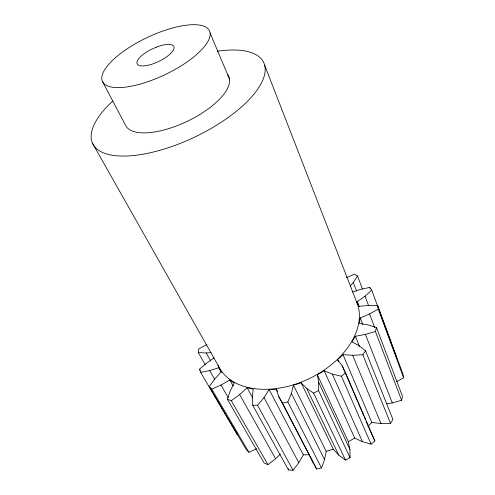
<?xml version="1.0" encoding="UTF-8"?>
<svg xmlns="http://www.w3.org/2000/svg" width="495" height="495" viewBox="0 0 495 495"><rect width="100%" height="100%" fill="white"/><g stroke="black" fill="none" stroke-linecap="round" stroke-linejoin="round"><path stroke-width="0.74" d="M214.205 357.805L206.848 362.946L199.535 369.208L200.642 372.376L209.645 370.588L218.778 367.711L221.067 372.073L214.644 379.121L209.212 386.651L211.798 389.12L221.005 385.042L229.822 380.005L234.197 383.18L230.156 391.124L227.391 399.255L231.295 400.69L239.66 394.527L247.141 387.678L253.242 389.231L252.246 397.281L252.71 405.157L257.573 405.306L264.002 397.584L269.15 389.559L276.365 389.219L278.716 396.464L316.59 469.019L321.515 467.979L287.836 401.934L291.4 393.476L293.461 385.147L301.139 382.827L333.327 449.281L338.79 455.103L345.473 460.072L350.089 457.757L318.588 390.604L318.737 382.4L317.369 374.74L324.219 370.829L332.337 374.096L341.439 376.243L371.108 444.188L374.845 440.884L345.535 372.803L342.231 365.824L337.602 359.71L342.998 354.637L352.669 355.292L362.823 354.754L365.527 350.825L359.271 345.832L352.007 341.884L355.373 336.278L365.415 334.416L375.396 331.446L376.472 327.523L368.119 324.918L359.166 323.421L360.224 317.945L369.542 313.966L378.273 309.121L377.716 305.632L368.305 305.471L358.708 306.374L357.328 301.653L365.019 296.165L371.733 290.144L369.74 287.409L360.28 289.464L352.434 291.988M205.184 364.561L198.229 352.545L198.569 349.043L206.91 344.471M321.515 467.979L324.547 459.62L326.168 451.322L293.461 385.147M386.49 403.827L392.294 402.911L401.612 400.307L402.497 396.377L376.472 327.523M252.71 405.157L288.43 469.916L293.04 470.25L298.801 462.732L303.342 454.849L269.15 389.559M368.002 426.294L371.819 422.47L380.964 423.51L390.518 423.367L392.937 419.506L365.527 350.825M350.305 285.918L353.294 282.478L357.532 275.987L354.408 274.199L346.42 277.757M227.391 399.255L264.163 463.042L267.937 464.638L275.597 458.747L280.306 454.163M341.439 376.243L345.535 372.803M350.089 457.757L349.928 449.516L348.35 441.757L354.674 438.075L362.451 441.676L371.108 444.188M396.755 381.633L403.604 377.772L402.967 374.201L377.716 305.632M301.139 382.827L306.69 388.408L313.589 393.098L318.588 390.604M209.212 386.651L246.293 449.646L248.874 452.244L256.781 448.761M326.168 451.322L333.327 449.281M278.716 396.464L282.571 403.159L287.836 401.934M198.229 352.545L206.167 352.985L211.136 352.607M303.342 454.849L309.4 454.787M200.642 372.376L237.439 434.876L236.233 431.628M211.798 389.12L248.874 452.244M199.535 369.208L200.314 370.538M209.645 370.588L214.669 379.275M231.295 400.69L267.937 464.638M221.005 385.042L228.294 397.726M206.167 352.985L210.765 361.041M92.553 143.352L218.703 366.473M218.778 367.711L221.438 372.413M239.66 394.527L275.597 458.747M229.822 380.005L233.213 386.044M247.141 387.678L252.71 397.856M257.573 405.306L293.04 470.25M264.002 397.584L298.801 462.732M102.762 82.077L125.959 126.008A57.036 22.751 -25.4 0 0 189.901 120.025A57.036 22.751 -25.4 0 0 227.7 74.863M276.365 389.219L277.423 391.267M282.571 403.159L316.59 469.019M291.4 393.476L324.547 459.62M306.69 388.408L338.79 455.103M313.589 393.098L345.473 460.072M371.491 433.731L374.845 440.884M318.737 382.4L349.928 449.516M317.369 374.74L348.35 441.757M324.219 370.829L354.674 438.075M332.337 374.096L362.451 441.676M337.602 359.71L338.518 361.826M342.231 365.824L357.47 401.191M358.083 402.608L363.868 416.048M364.481 417.458L365.397 419.581M366.003 420.998L371.188 433.02M342.998 354.637L371.819 422.47M210.097 33.047A59.19 20.598 -25.4 0 1 131.373 86.192A59.19 20.598 -25.4 0 1 126.411 49.308A59.19 20.598 -25.4 0 1 210.097 33.047L229.476 78.977M352.669 355.292L380.964 423.51M355.373 336.278L359.42 346.321M362.823 354.754L390.518 423.367M365.415 334.416L392.294 402.911M360.224 317.945L362.748 324.392M264.639 65.179L357.792 305.044A76.168 50.416 -25.4 0 1 305.05 380.55A76.168 50.416 -25.4 0 1 218.078 365.155M357.328 301.653L359.277 306.69M353.294 282.478L356.617 291.134M375.396 331.446L401.612 400.307M369.542 313.966L374.734 327.64M357.532 275.987L362.433 288.975M365.019 296.165L368.565 305.551M378.273 309.121L403.604 377.772M369.74 287.409L370.272 288.857M371.733 290.144L396.532 357.44M311.763 459.471L312.679 462.151M288.288 468.474L288.43 469.916M356.505 301.591A76.168 50.416 -25.4 0 1 357.569 304.345M217.361 51.233A94.625 37.855 -25.4 0 1 252.351 96.055A94.625 37.855 -25.4 0 1 126.664 156.005A94.625 37.855 -25.4 0 1 112.507 101.246M156.241 47.18L151.501 49.277A20.307 7.054 -25.4 0 0 140.728 65.854A20.307 7.054 -25.4 0 0 171.994 52.037A20.307 7.054 -25.4 0 0 156.241 47.18"/></g></svg>
